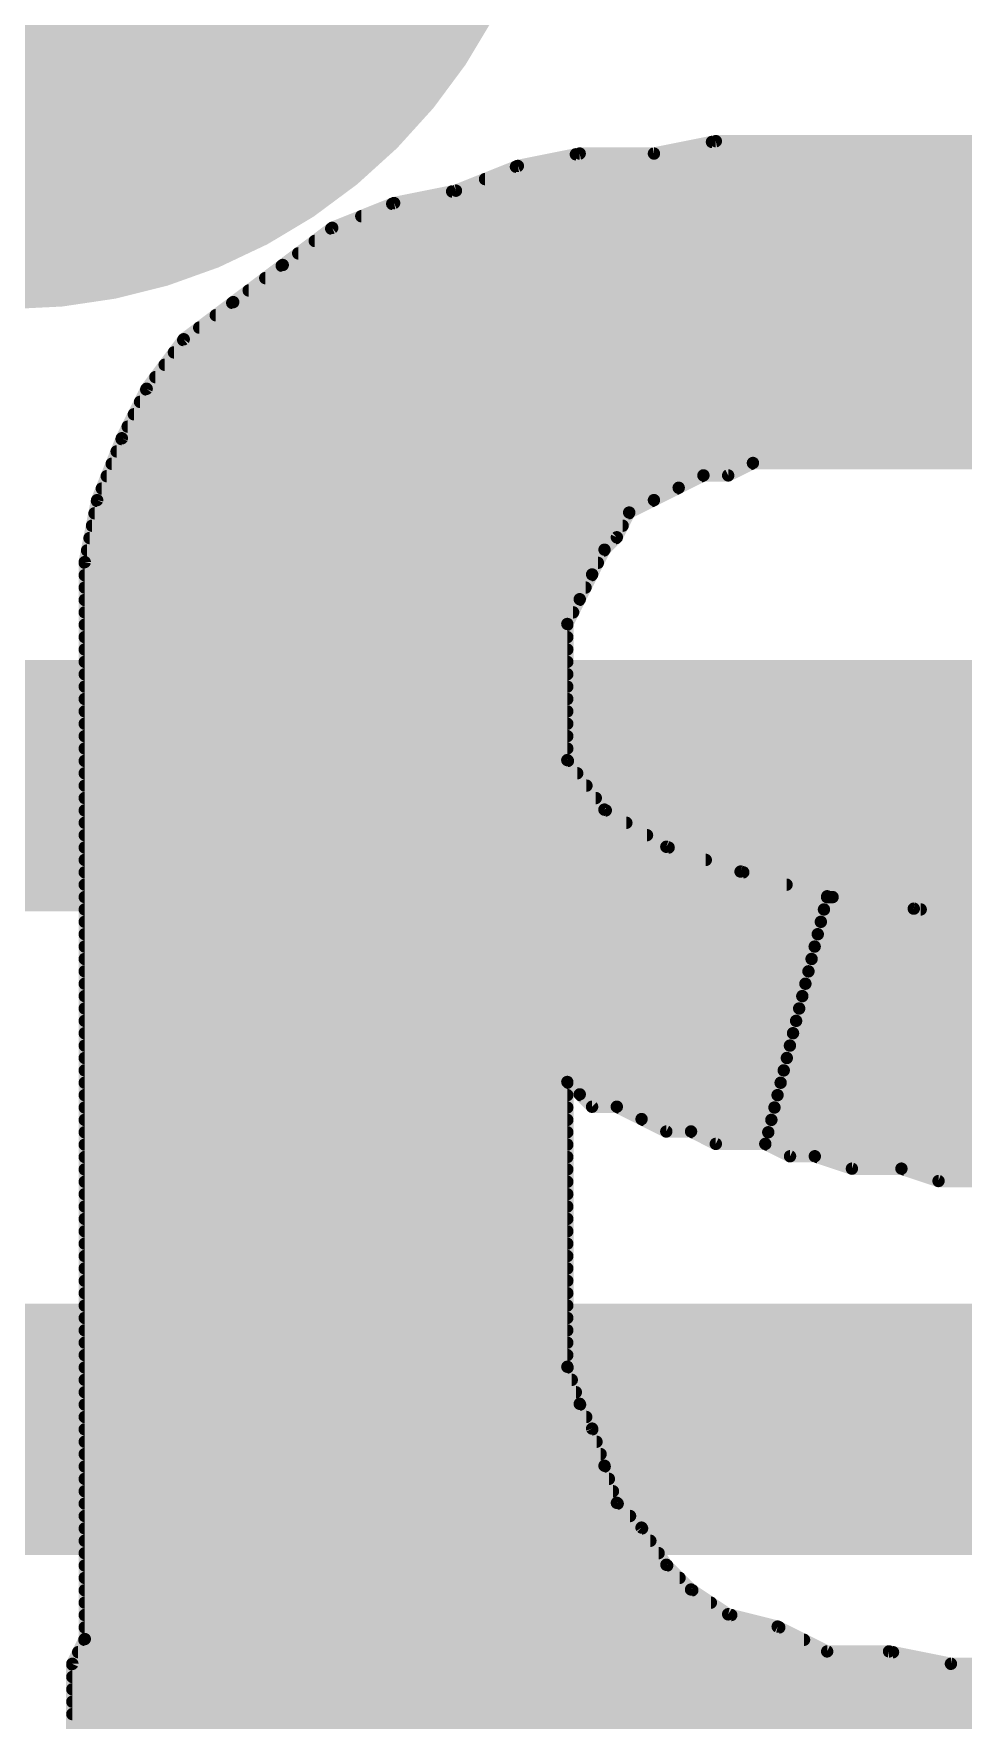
# Model space of a CAD drawing. Extents: x -0.1 to 23, y -0.1 to 23.
# Drawn here: x 14.467 to 15.218, y 9.925 to 11.287 of the extents above; entities that cross this region are included whole.
import ezdxf

# ---------------------------------------------------------------- set-up
doc = ezdxf.new("R2010")
doc.units = 0
for name, color, linetype in [('1', 12, 'CONTINUOUS'), ('16', 132, 'CONTINUOUS'), ('18', 110, 'CONTINUOUS'), ('22', 40, 'CONTINUOUS')]:
    doc.layers.add(name, color=color, linetype=linetype)

# ---------------------------------------------------------------- blocks, each defined once
blk = doc.blocks.new('ROUNDV')
at = {"const_width": 0.5}
blk.add_lwpolyline([(0, -0.25, 1), (0, 0.25, 1), (0, -0.25)], format="xyb", dxfattribs=at)

msp = doc.modelspace()

# ---------------------------------------------------------------- linework, layer by layer
at = {"layer": '1', "const_width": 0.2032}
msp.add_lwpolyline([(14.2716, 10.68), (15.736, 10.68)], dxfattribs=at)
at = {"layer": '16', "const_width": 0.2032}
msp.add_lwpolyline([(17.018, 10.16), (11.43, 10.16)], dxfattribs=at)
at = {"layer": '22', "const_width": 0.01}
for points in [[(15.0181, 11.2006), (14.9681, 11.1906)], [(15.015, 11.2), (15.2513, 11.2)], [(15.2481, 11.2006), (15.0181, 11.2006)], [(14.8581, 11.1806), (14.8081, 11.1606)], [(14.9081, 11.1906), (14.8581, 11.1806)], [(14.905, 11.19), (15.3019, 11.19)], [(14.9681, 11.1906), (14.9081, 11.1906)], [(14.8316, 11.17), (15.39, 11.17)], [(14.8566, 11.18), (15.36, 11.18)], [(14.8081, 11.1606), (14.7581, 11.1506)], [(14.805, 11.16), (15.4213, 11.16)], [(14.7581, 11.1506), (14.7081, 11.1306)], [(14.7316, 11.14), (15.4947, 11.14)], [(14.7566, 11.15), (15.4697, 11.15)], [(14.7081, 11.1306), (14.6681, 11.1006)], [(14.7073, 11.13), (15.5192, 11.13)], [(14.694, 11.12), (15.5358, 11.12)], [(14.6681, 11.1006), (14.6281, 11.0706)], [(14.6673, 11.1), (15.5692, 11.1)], [(14.6806, 11.11), (15.5525, 11.11)], [(14.654, 11.09), (15.5858, 11.09)], [(14.6406, 11.08), (15.6025, 11.08)], [(14.6281, 11.0706), (14.5881, 11.0406)], [(14.614, 11.06), (15.6323, 11.06)], [(14.6273, 11.07), (15.619, 11.07)], [(14.6006, 11.05), (15.6456, 11.05)], [(14.5881, 11.0406), (14.5581, 11.0006)], [(14.5877, 11.04), (15.6586, 11.04)], [(14.5727, 11.02), (15.6736, 11.02)], [(14.5802, 11.03), (15.6661, 11.03)], [(14.5652, 11.01), (15.6811, 11.01)], [(14.5581, 11.0006), (14.5381, 10.9606)], [(14.5528, 10.99), (15.6945, 10.99)], [(14.5578, 11), (15.6885, 11)], [(14.5478, 10.98), (15.7005, 10.98)], [(14.5428, 10.97), (15.7065, 10.97)], [(14.5381, 10.9606), (14.5181, 10.9106)], [(14.5339, 10.95), (15.7186, 10.95)], [(14.5379, 10.96), (15.7125, 10.96)], [(14.5299, 10.94), (15.0469, 10.94)], [(15.0281, 10.9306), (15.0481, 10.9406)], [(15.0481, 10.9406), (15.2281, 10.9406)], [(14.5259, 10.93), (15.0069, 10.93)], [(14.9881, 10.9206), (15.0081, 10.9306)], [(15.0081, 10.9306), (15.0281, 10.9306)], [(14.5181, 10.9106), (14.5081, 10.8606)], [(14.518, 10.91), (14.9669, 10.91)], [(14.5219, 10.92), (14.9869, 10.92)], [(14.9481, 10.9006), (14.9681, 10.9106)], [(14.9681, 10.9106), (14.9881, 10.9206)], [(14.516, 10.9), (14.9478, 10.9)], [(14.9381, 10.8806), (14.9481, 10.9006)], [(14.514, 10.89), (14.9428, 10.89)], [(14.51, 10.87), (14.9278, 10.87)], [(14.512, 10.88), (14.9375, 10.88)], [(14.9181, 10.8506), (14.9281, 10.8706)], [(14.9281, 10.8706), (14.9381, 10.8806)], [(14.5081, 10.8606), (14.5081, 9.9906)], [(14.5081, 10.86), (14.9228, 10.86)], [(14.5081, 10.85), (14.9178, 10.85)], [(14.5081, 10.84), (14.9128, 10.84)], [(14.9081, 10.8306), (14.9181, 10.8506)], [(14.5081, 10.83), (14.9078, 10.83)], [(14.8981, 10.8106), (14.9081, 10.8306)], [(14.5081, 10.82), (14.9028, 10.82)], [(14.5081, 10.81), (14.8981, 10.81)], [(14.5081, 10.8), (14.8981, 10.8)], [(14.8981, 10.7006), (14.8981, 10.8106)], [(14.5081, 10.79), (14.8981, 10.79)], [(14.5081, 10.78), (14.8981, 10.78)], [(14.5081, 10.77), (14.8981, 10.77)], [(14.5081, 10.76), (14.8981, 10.76)], [(14.5081, 10.75), (14.8981, 10.75)], [(14.5081, 10.74), (14.8981, 10.74)], [(14.5081, 10.73), (14.8981, 10.73)], [(14.5081, 10.72), (14.8981, 10.72)], [(14.5081, 10.71), (14.8981, 10.71)], [(14.5081, 10.7), (14.8986, 10.7)], [(14.5081, 10.69), (14.9061, 10.69)], [(14.9281, 10.6606), (14.8981, 10.7006)], [(14.5081, 10.68), (14.9136, 10.68)], [(14.5081, 10.67), (14.9211, 10.67)], [(14.5081, 10.66), (14.9292, 10.66)], [(14.5081, 10.65), (14.9458, 10.65)], [(14.9781, 10.6306), (14.9281, 10.6606)], [(14.5081, 10.64), (14.9625, 10.64)], [(14.5081, 10.63), (14.98, 10.63)], [(15.0381, 10.6106), (14.9781, 10.6306)], [(14.5081, 10.62), (15.01, 10.62)], [(14.5081, 10.61), (15.0403, 10.61)], [(15.1081, 10.5906), (15.0381, 10.6106)], [(14.5081, 10.6), (15.0753, 10.6)], [(14.5081, 10.59), (15.108, 10.59)], [(15.1081, 10.5906), (15.0581, 10.3906)], [(15.0581, 10.3906), (15.1081, 10.5906)], [(15.108, 10.59), (15.1125, 10.59)], [(15.1781, 10.5806), (15.1081, 10.5906)], [(14.5081, 10.58), (15.1055, 10.58)], [(14.5081, 10.57), (15.103, 10.57)], [(15.103, 10.57), (15.2738, 10.57)], [(15.1055, 10.58), (15.1837, 10.58)], [(15.2681, 10.5706), (15.1781, 10.5806)], [(14.5081, 10.56), (15.1005, 10.56)], [(15.1005, 10.56), (15.3579, 10.56)], [(14.5081, 10.55), (15.098, 10.55)], [(15.098, 10.55), (15.3541, 10.55)], [(14.5081, 10.54), (15.0955, 10.54)], [(14.5081, 10.53), (15.093, 10.53)], [(15.093, 10.53), (15.3465, 10.53)], [(15.0955, 10.54), (15.3503, 10.54)], [(14.5081, 10.52), (15.0905, 10.52)], [(15.0905, 10.52), (15.3426, 10.52)], [(14.5081, 10.51), (15.088, 10.51)], [(14.5081, 10.5), (15.0855, 10.5)], [(15.0855, 10.5), (15.335, 10.5)], [(15.088, 10.51), (15.3388, 10.51)], [(14.5081, 10.49), (15.083, 10.49)], [(15.083, 10.49), (15.3312, 10.49)], [(14.5081, 10.48), (15.0805, 10.48)], [(15.0805, 10.48), (15.3274, 10.48)], [(14.5081, 10.47), (15.078, 10.47)], [(14.5081, 10.46), (15.0755, 10.46)], [(15.0755, 10.46), (15.3198, 10.46)], [(15.078, 10.47), (15.3236, 10.47)], [(14.5081, 10.45), (15.073, 10.45)], [(15.073, 10.45), (15.316, 10.45)], [(14.5081, 10.44), (14.8981, 10.44)], [(14.8981, 10.2106), (14.8981, 10.4406)], [(14.8981, 10.4406), (14.9081, 10.4306)], [(14.8988, 10.44), (15.0705, 10.44)], [(15.0705, 10.44), (15.3122, 10.44)], [(14.5081, 10.43), (14.8981, 10.43)], [(14.5081, 10.42), (14.8981, 10.42)], [(14.9081, 10.4306), (14.9181, 10.4206)], [(14.9088, 10.43), (15.068, 10.43)], [(14.9181, 10.4206), (14.9381, 10.4206)], [(14.9381, 10.4206), (14.9581, 10.4106)], [(14.9394, 10.42), (15.0655, 10.42)], [(15.0655, 10.42), (15.3046, 10.42)], [(15.068, 10.43), (15.3084, 10.43)], [(14.5081, 10.41), (14.8981, 10.41)], [(14.9581, 10.4106), (14.9781, 10.4006)], [(14.9594, 10.41), (15.063, 10.41)], [(15.063, 10.41), (15.3007, 10.41)], [(14.5081, 10.4), (14.8981, 10.4)], [(14.9781, 10.4006), (14.9981, 10.4006)], [(14.9981, 10.4006), (15.0181, 10.3906)], [(14.9994, 10.4), (15.0605, 10.4)], [(15.0181, 10.3906), (15.0581, 10.3906)], [(15.0581, 10.3906), (15.0781, 10.3806)], [(15.0605, 10.4), (15.2969, 10.4)], [(14.5081, 10.39), (14.8981, 10.39)], [(14.5081, 10.38), (14.8981, 10.38)], [(15.0594, 10.39), (15.2931, 10.39)], [(15.0781, 10.3806), (15.0981, 10.3806)], [(15.0981, 10.3806), (15.1281, 10.3706)], [(15.1, 10.38), (15.2893, 10.38)], [(14.5081, 10.37), (14.8981, 10.37)], [(15.1281, 10.3706), (15.1681, 10.3706)], [(15.1681, 10.3706), (15.1981, 10.3606)], [(15.17, 10.37), (15.2855, 10.37)], [(14.5081, 10.36), (14.8981, 10.36)], [(14.5081, 10.35), (14.8981, 10.35)], [(15.1981, 10.3606), (15.2381, 10.3606)], [(14.5081, 10.34), (14.8981, 10.34)], [(14.5081, 10.33), (14.8981, 10.33)], [(14.5081, 10.32), (14.8981, 10.32)], [(14.5081, 10.31), (14.8981, 10.31)], [(14.5081, 10.3), (14.8981, 10.3)], [(14.5081, 10.29), (14.8981, 10.29)], [(14.5081, 10.28), (14.8981, 10.28)], [(14.5081, 10.27), (14.8981, 10.27)], [(14.5081, 10.26), (14.8981, 10.26)], [(14.5081, 10.25), (14.8981, 10.25)], [(14.5081, 10.24), (14.8981, 10.24)], [(14.5081, 10.23), (14.8981, 10.23)], [(14.5081, 10.22), (14.8981, 10.22)], [(14.5081, 10.21), (14.8983, 10.21)], [(14.5081, 10.2), (14.9017, 10.2)], [(14.9081, 10.1806), (14.8981, 10.2106)], [(14.5081, 10.19), (14.905, 10.19)], [(14.5081, 10.18), (14.9084, 10.18)], [(14.9181, 10.1606), (14.9081, 10.1806)], [(14.5081, 10.17), (14.9134, 10.17)], [(14.5081, 10.16), (14.9183, 10.16)], [(14.9281, 10.1306), (14.9181, 10.1606)], [(14.5081, 10.15), (14.9217, 10.15)], [(14.5081, 10.14), (14.925, 10.14)], [(14.5081, 10.13), (14.9283, 10.13)], [(14.5081, 10.12), (14.9317, 10.12)], [(14.9381, 10.1006), (14.9281, 10.1306)], [(14.5081, 10.11), (14.935, 10.11)], [(14.5081, 10.1), (14.9388, 10.1)], [(14.9581, 10.0806), (14.9381, 10.1006)], [(14.5081, 10.09), (14.9488, 10.09)], [(14.5081, 10.08), (14.9585, 10.08)], [(14.9781, 10.0506), (14.9581, 10.0806)], [(14.5081, 10.07), (14.9652, 10.07)], [(14.5081, 10.06), (14.9719, 10.06)], [(14.5081, 10.05), (14.9788, 10.05)], [(14.9981, 10.0306), (14.9781, 10.0506)], [(14.5081, 10.04), (14.9888, 10.04)], [(14.5081, 10.03), (14.9991, 10.03)], [(15.0281, 10.0106), (14.9981, 10.0306)], [(14.5081, 10.02), (15.0141, 10.02)], [(14.5081, 10.01), (15.0306, 10.01)], [(15.0681, 10.0006), (15.0281, 10.0106)], [(14.5081, 10), (15.0694, 10)], [(15.1081, 9.9806), (15.0681, 10.0006)], [(14.5081, 9.9906), (14.4981, 9.9706)], [(14.5078, 9.99), (15.0894, 9.99)], [(14.4981, 9.9706), (14.4981, 9.8806)], [(14.4981, 9.97), (15.804, 9.97)], [(14.5028, 9.98), (15.1613, 9.98)], [(15.1581, 9.9806), (15.1081, 9.9806)], [(15.2081, 9.9706), (15.1581, 9.9806)], [(15.2581, 9.9706), (15.2081, 9.9706)], [(14.4981, 9.96), (15.802, 9.96)], [(14.4981, 9.95), (15.8, 9.95)], [(14.4981, 9.94), (15.7977, 9.94)], [(14.4981, 9.93), (15.791, 9.93)], [(14.4981, 9.92), (15.7844, 9.92)]]:
    msp.add_lwpolyline(points, dxfattribs=at)
at = {"layer": '22', "const_width": 0.005}
for points in [[(15.015, 11.2025, 1), (15.015, 11.1975)], [(15.0181, 11.2031, 1), (15.0181, 11.1981)], [(15.0186, 11.1982, 1), (15.0176, 11.2031)], [(14.8576, 11.1831, 1), (14.8586, 11.1782)], [(14.8591, 11.1783, 1), (14.8572, 11.1829)], [(14.905, 11.1925, 1), (14.905, 11.1875)], [(14.9081, 11.1931, 1), (14.9081, 11.1881)], [(14.9086, 11.1882, 1), (14.9076, 11.1931)], [(14.9676, 11.1931, 1), (14.9686, 11.1882)], [(14.9681, 11.1881, 1), (14.9681, 11.1931)], [(14.8316, 11.1725, 1), (14.8316, 11.1675)], [(14.8566, 11.1825, 1), (14.8566, 11.1775)], [(14.805, 11.1625, 1), (14.805, 11.1575)], [(14.8072, 11.1629, 1), (14.8091, 11.1583)], [(14.8086, 11.1582, 1), (14.8076, 11.1631)], [(14.7316, 11.1425, 1), (14.7316, 11.1375)], [(14.7566, 11.1525, 1), (14.7566, 11.1475)], [(14.7576, 11.1531, 1), (14.7586, 11.1482)], [(14.7591, 11.1483, 1), (14.7572, 11.1529)], [(14.7073, 11.1325, 1), (14.7073, 11.1275)], [(14.7072, 11.1329, 1), (14.7091, 11.1283)], [(14.7096, 11.1286, 1), (14.7066, 11.1326)], [(14.694, 11.1225, 1), (14.694, 11.1175)], [(14.6673, 11.1025, 1), (14.6673, 11.0975)], [(14.6666, 11.1026, 1), (14.6696, 11.0986)], [(14.6696, 11.0986, 1), (14.6666, 11.1026)], [(14.6806, 11.1125, 1), (14.6806, 11.1075)], [(14.654, 11.0925, 1), (14.654, 11.0875)], [(14.6406, 11.0825, 1), (14.6406, 11.0775)], [(14.614, 11.0625, 1), (14.614, 11.0575)], [(14.6273, 11.0725, 1), (14.6273, 11.0675)], [(14.6266, 11.0726, 1), (14.6296, 11.0686)], [(14.6296, 11.0686, 1), (14.6266, 11.0726)], [(14.6006, 11.0525, 1), (14.6006, 11.0475)], [(14.5877, 11.0425, 1), (14.5877, 11.0375)], [(14.5866, 11.0426, 1), (14.5896, 11.0386)], [(14.5901, 11.0391, 1), (14.5861, 11.0421)], [(14.5727, 11.0225, 1), (14.5727, 11.0175)], [(14.5802, 11.0325, 1), (14.5802, 11.0275)], [(14.5652, 11.0125, 1), (14.5652, 11.0075)], [(14.5528, 10.9925, 1), (14.5528, 10.9875)], [(14.5578, 11.0025, 1), (14.5578, 10.9975)], [(14.5561, 11.0021, 1), (14.5601, 10.9991)], [(14.5604, 10.9995, 1), (14.5559, 11.0017)], [(14.5478, 10.9825, 1), (14.5478, 10.9775)], [(14.5428, 10.9725, 1), (14.5428, 10.9675)], [(14.5339, 10.9525, 1), (14.5339, 10.9475)], [(14.5379, 10.9625, 1), (14.5379, 10.9575)], [(14.5359, 10.9617, 1), (14.5404, 10.9595)], [(14.5404, 10.9597, 1), (14.5358, 10.9616)], [(14.5299, 10.9425, 1), (14.5299, 10.9375)], [(15.0481, 10.9431, 1), (15.0481, 10.9381)], [(15.0469, 10.9375, 1), (15.0469, 10.9425)], [(15.0492, 10.9384, 1), (15.047, 10.9429)], [(14.5259, 10.9325, 1), (14.5259, 10.9275)], [(15.0081, 10.9331, 1), (15.0081, 10.9281)], [(15.0069, 10.9275, 1), (15.0069, 10.9325)], [(15.0092, 10.9284, 1), (15.007, 10.9329)], [(15.027, 10.9329, 1), (15.0292, 10.9284)], [(15.0281, 10.9281, 1), (15.0281, 10.9331)], [(14.518, 10.9125, 1), (14.518, 10.9075)], [(14.5158, 10.9116, 1), (14.5204, 10.9097)], [(14.5206, 10.9101, 1), (14.5157, 10.9111)], [(14.5219, 10.9225, 1), (14.5219, 10.9175)], [(14.967, 10.9129, 1), (14.9692, 10.9084)], [(14.9669, 10.9075, 1), (14.9669, 10.9125)], [(14.9692, 10.9084, 1), (14.967, 10.9129)], [(14.987, 10.9229, 1), (14.9892, 10.9184)], [(14.9869, 10.9175, 1), (14.9869, 10.9225)], [(14.9892, 10.9184, 1), (14.987, 10.9229)], [(14.516, 10.9025, 1), (14.516, 10.8975)], [(14.947, 10.9029, 1), (14.9492, 10.8984)], [(14.9504, 10.8995, 1), (14.9459, 10.9017)], [(14.9478, 10.8975, 1), (14.9478, 10.9025)], [(14.514, 10.8925, 1), (14.514, 10.8875)], [(14.9428, 10.8875, 1), (14.9428, 10.8925)], [(14.51, 10.8725, 1), (14.51, 10.8675)], [(14.512, 10.8825, 1), (14.512, 10.8775)], [(14.9264, 10.8724, 1), (14.9299, 10.8689)], [(14.9304, 10.8695, 1), (14.9259, 10.8717)], [(14.9278, 10.8675, 1), (14.9278, 10.8725)], [(14.9359, 10.8817, 1), (14.9404, 10.8795)], [(14.9399, 10.8789, 1), (14.9364, 10.8824)], [(14.9375, 10.8775, 1), (14.9375, 10.8825)], [(14.5106, 10.8606, 1), (14.5056, 10.8606)], [(14.5081, 10.8625, 1), (14.5081, 10.8575)], [(14.5057, 10.8611, 1), (14.5106, 10.8601)], [(14.9228, 10.8575, 1), (14.9228, 10.8625)], [(14.5081, 10.8525, 1), (14.5081, 10.8475)], [(14.5081, 10.8425, 1), (14.5081, 10.8375)], [(14.9128, 10.8375, 1), (14.9128, 10.8425)], [(14.9159, 10.8517, 1), (14.9204, 10.8495)], [(14.9204, 10.8495, 1), (14.9159, 10.8517)], [(14.9178, 10.8475, 1), (14.9178, 10.8525)], [(14.5081, 10.8325, 1), (14.5081, 10.8275)], [(14.9059, 10.8317, 1), (14.9104, 10.8295)], [(14.9104, 10.8295, 1), (14.9059, 10.8317)], [(14.9078, 10.8275, 1), (14.9078, 10.8325)], [(14.5081, 10.8225, 1), (14.5081, 10.8175)], [(14.9028, 10.8175, 1), (14.9028, 10.8225)], [(14.5081, 10.8125, 1), (14.5081, 10.8075)], [(14.5081, 10.8025, 1), (14.5081, 10.7975)], [(14.9006, 10.8106, 1), (14.8956, 10.8106)], [(14.8959, 10.8117, 1), (14.9004, 10.8095)], [(14.8981, 10.8075, 1), (14.8981, 10.8125)], [(14.8981, 10.7975, 1), (14.8981, 10.8025)], [(14.5081, 10.7925, 1), (14.5081, 10.7875)], [(14.8981, 10.7875, 1), (14.8981, 10.7925)], [(14.5081, 10.7825, 1), (14.5081, 10.7775)], [(14.8981, 10.7775, 1), (14.8981, 10.7825)], [(14.5081, 10.7725, 1), (14.5081, 10.7675)], [(14.5081, 10.7625, 1), (14.5081, 10.7575)], [(14.8981, 10.7675, 1), (14.8981, 10.7725)], [(14.8981, 10.7575, 1), (14.8981, 10.7625)], [(14.5081, 10.7525, 1), (14.5081, 10.7475)], [(14.8981, 10.7475, 1), (14.8981, 10.7525)], [(14.5081, 10.7425, 1), (14.5081, 10.7375)], [(14.8981, 10.7375, 1), (14.8981, 10.7425)], [(14.5081, 10.7325, 1), (14.5081, 10.7275)], [(14.5081, 10.7225, 1), (14.5081, 10.7175)], [(14.8981, 10.7275, 1), (14.8981, 10.7325)], [(14.8981, 10.7175, 1), (14.8981, 10.7225)], [(14.5081, 10.7125, 1), (14.5081, 10.7075)], [(14.8981, 10.7075, 1), (14.8981, 10.7125)], [(14.5081, 10.7025, 1), (14.5081, 10.6975)], [(14.5081, 10.6925, 1), (14.5081, 10.6875)], [(14.9001, 10.7021, 1), (14.8961, 10.6991)], [(14.8956, 10.7006, 1), (14.9006, 10.7006)], [(14.8986, 10.6975, 1), (14.8986, 10.7025)], [(14.9061, 10.6875, 1), (14.9061, 10.6925)], [(14.5081, 10.6825, 1), (14.5081, 10.6775)], [(14.9136, 10.6775, 1), (14.9136, 10.6825)], [(14.5081, 10.6725, 1), (14.5081, 10.6675)], [(14.9211, 10.6675, 1), (14.9211, 10.6725)], [(14.5081, 10.6625, 1), (14.5081, 10.6575)], [(14.5081, 10.6525, 1), (14.5081, 10.6475)], [(14.9294, 10.6628, 1), (14.9268, 10.6585)], [(14.9261, 10.6591, 1), (14.9301, 10.6621)], [(14.9292, 10.6575, 1), (14.9292, 10.6625)], [(14.9458, 10.6475, 1), (14.9458, 10.6525)], [(14.5081, 10.6425, 1), (14.5081, 10.6375)], [(14.9625, 10.6375, 1), (14.9625, 10.6425)], [(14.5081, 10.6325, 1), (14.5081, 10.6275)], [(14.9789, 10.633, 1), (14.9773, 10.6283)], [(14.9768, 10.6285, 1), (14.9794, 10.6328)], [(14.98, 10.6275, 1), (14.98, 10.6325)], [(14.5081, 10.6225, 1), (14.5081, 10.6175)], [(14.5081, 10.6125, 1), (14.5081, 10.6075)], [(15.01, 10.6175, 1), (15.01, 10.6225)], [(15.0388, 10.613, 1), (15.0374, 10.6082)], [(15.0373, 10.6083, 1), (15.0389, 10.613)], [(15.0403, 10.6075, 1), (15.0403, 10.6125)], [(14.5081, 10.6025, 1), (14.5081, 10.5975)], [(15.0753, 10.5975, 1), (15.0753, 10.6025)], [(14.5081, 10.5925, 1), (14.5081, 10.5875)], [(15.108, 10.5925, 1), (15.108, 10.5875)], [(15.1085, 10.5931, 1), (15.1078, 10.5882)], [(15.1106, 10.59, 1), (15.1057, 10.5912)], [(15.1106, 10.59, 1), (15.1057, 10.5912)], [(15.1074, 10.5882, 1), (15.1088, 10.593)], [(15.108, 10.5875, 1), (15.108, 10.5925)], [(15.1125, 10.5875, 1), (15.1125, 10.5925)], [(14.5081, 10.5825, 1), (14.5081, 10.5775)], [(14.5081, 10.5725, 1), (14.5081, 10.5675)], [(15.103, 10.5725, 1), (15.103, 10.5675)], [(15.1055, 10.5825, 1), (15.1055, 10.5775)], [(15.103, 10.5675, 1), (15.103, 10.5725)], [(15.1055, 10.5775, 1), (15.1055, 10.5825)], [(15.1784, 10.5831, 1), (15.1778, 10.5781)], [(15.1778, 10.5782, 1), (15.1785, 10.5831)], [(15.1837, 10.5775, 1), (15.1837, 10.5825)], [(14.5081, 10.5625, 1), (14.5081, 10.5575)], [(15.1005, 10.5625, 1), (15.1005, 10.5575)], [(15.1005, 10.5575, 1), (15.1005, 10.5625)], [(14.5081, 10.5525, 1), (14.5081, 10.5475)], [(15.098, 10.5525, 1), (15.098, 10.5475)], [(15.098, 10.5475, 1), (15.098, 10.5525)], [(14.5081, 10.5425, 1), (14.5081, 10.5375)], [(14.5081, 10.5325, 1), (14.5081, 10.5275)], [(15.093, 10.5325, 1), (15.093, 10.5275)], [(15.0955, 10.5425, 1), (15.0955, 10.5375)], [(15.093, 10.5275, 1), (15.093, 10.5325)], [(15.0955, 10.5375, 1), (15.0955, 10.5425)], [(14.5081, 10.5225, 1), (14.5081, 10.5175)], [(15.0905, 10.5225, 1), (15.0905, 10.5175)], [(15.0905, 10.5175, 1), (15.0905, 10.5225)], [(14.5081, 10.5125, 1), (14.5081, 10.5075)], [(14.5081, 10.5025, 1), (14.5081, 10.4975)], [(15.0855, 10.5025, 1), (15.0855, 10.4975)], [(15.088, 10.5125, 1), (15.088, 10.5075)], [(15.0855, 10.4975, 1), (15.0855, 10.5025)], [(15.088, 10.5075, 1), (15.088, 10.5125)], [(14.5081, 10.4925, 1), (14.5081, 10.4875)], [(15.083, 10.4925, 1), (15.083, 10.4875)], [(15.083, 10.4875, 1), (15.083, 10.4925)], [(14.5081, 10.4825, 1), (14.5081, 10.4775)], [(15.0805, 10.4825, 1), (15.0805, 10.4775)], [(15.0805, 10.4775, 1), (15.0805, 10.4825)], [(14.5081, 10.4725, 1), (14.5081, 10.4675)], [(14.5081, 10.4625, 1), (14.5081, 10.4575)], [(15.0755, 10.4625, 1), (15.0755, 10.4575)], [(15.078, 10.4725, 1), (15.078, 10.4675)], [(15.0755, 10.4575, 1), (15.0755, 10.4625)], [(15.078, 10.4675, 1), (15.078, 10.4725)], [(14.5081, 10.4525, 1), (14.5081, 10.4475)], [(15.073, 10.4525, 1), (15.073, 10.4475)], [(15.073, 10.4475, 1), (15.073, 10.4525)], [(14.5081, 10.4425, 1), (14.5081, 10.4375)], [(14.9006, 10.4406, 1), (14.8956, 10.4406)], [(14.8999, 10.4424, 1), (14.8964, 10.4389)], [(14.8988, 10.4425, 1), (14.8988, 10.4375)], [(14.8981, 10.4375, 1), (14.8981, 10.4425)], [(15.0705, 10.4425, 1), (15.0705, 10.4375)], [(15.0705, 10.4375, 1), (15.0705, 10.4425)], [(14.5081, 10.4325, 1), (14.5081, 10.4275)], [(14.5081, 10.4225, 1), (14.5081, 10.4175)], [(14.8981, 10.4275, 1), (14.8981, 10.4325)], [(14.8981, 10.4175, 1), (14.8981, 10.4225)], [(14.9099, 10.4324, 1), (14.9064, 10.4289)], [(14.9088, 10.4325, 1), (14.9088, 10.4275)], [(14.9064, 10.4289, 1), (14.9099, 10.4324)], [(14.9181, 10.4231, 1), (14.9181, 10.4181)], [(14.9164, 10.4189, 1), (14.9199, 10.4224)], [(14.9392, 10.4229, 1), (14.937, 10.4184)], [(14.9394, 10.4225, 1), (14.9394, 10.4175)], [(14.9381, 10.4181, 1), (14.9381, 10.4231)], [(15.0655, 10.4225, 1), (15.0655, 10.4175)], [(15.068, 10.4325, 1), (15.068, 10.4275)], [(15.0655, 10.4175, 1), (15.0655, 10.4225)], [(15.068, 10.4275, 1), (15.068, 10.4325)], [(14.5081, 10.4125, 1), (14.5081, 10.4075)], [(14.8981, 10.4075, 1), (14.8981, 10.4125)], [(14.9592, 10.4129, 1), (14.957, 10.4084)], [(14.9594, 10.4125, 1), (14.9594, 10.4075)], [(14.957, 10.4084, 1), (14.9592, 10.4129)], [(15.063, 10.4125, 1), (15.063, 10.4075)], [(15.063, 10.4075, 1), (15.063, 10.4125)], [(14.5081, 10.4025, 1), (14.5081, 10.3975)], [(14.8981, 10.3975, 1), (14.8981, 10.4025)], [(14.9781, 10.4031, 1), (14.9781, 10.3981)], [(14.977, 10.3984, 1), (14.9792, 10.4029)], [(14.9992, 10.4029, 1), (14.997, 10.3984)], [(14.9994, 10.4025, 1), (14.9994, 10.3975)], [(14.9981, 10.3981, 1), (14.9981, 10.4031)], [(15.0181, 10.3931, 1), (15.0181, 10.3881)], [(15.017, 10.3884, 1), (15.0192, 10.3929)], [(15.0592, 10.3929, 1), (15.057, 10.3884)], [(15.0605, 10.4025, 1), (15.0605, 10.3975)], [(15.0581, 10.3881, 1), (15.0581, 10.3931)], [(15.0605, 10.3975, 1), (15.0605, 10.4025)], [(14.5081, 10.3925, 1), (14.5081, 10.3875)], [(14.5081, 10.3825, 1), (14.5081, 10.3775)], [(14.8981, 10.3875, 1), (14.8981, 10.3925)], [(14.8981, 10.3775, 1), (14.8981, 10.3825)], [(15.0557, 10.3912, 1), (15.0606, 10.39)], [(15.0557, 10.3912, 1), (15.0606, 10.39)], [(15.0594, 10.3925, 1), (15.0594, 10.3875)], [(15.0781, 10.3831, 1), (15.0781, 10.3781)], [(15.077, 10.3784, 1), (15.0792, 10.3829)], [(15.0989, 10.383, 1), (15.0973, 10.3783)], [(15.1, 10.3825, 1), (15.1, 10.3775)], [(15.0981, 10.3781, 1), (15.0981, 10.3831)], [(14.5081, 10.3725, 1), (14.5081, 10.3675)], [(14.8981, 10.3675, 1), (14.8981, 10.3725)], [(15.1281, 10.3731, 1), (15.1281, 10.3681)], [(15.1273, 10.3683, 1), (15.1289, 10.373)], [(15.1689, 10.373, 1), (15.1673, 10.3683)], [(15.17, 10.3725, 1), (15.17, 10.3675)], [(15.1681, 10.3681, 1), (15.1681, 10.3731)], [(14.5081, 10.3625, 1), (14.5081, 10.3575)], [(14.5081, 10.3525, 1), (14.5081, 10.3475)], [(14.8981, 10.3575, 1), (14.8981, 10.3625)], [(14.8981, 10.3475, 1), (14.8981, 10.3525)], [(15.1981, 10.3631, 1), (15.1981, 10.3581)], [(15.1973, 10.3583, 1), (15.1989, 10.363)], [(14.5081, 10.3425, 1), (14.5081, 10.3375)], [(14.8981, 10.3375, 1), (14.8981, 10.3425)], [(14.5081, 10.3325, 1), (14.5081, 10.3275)], [(14.8981, 10.3275, 1), (14.8981, 10.3325)], [(14.5081, 10.3225, 1), (14.5081, 10.3175)], [(14.5081, 10.3125, 1), (14.5081, 10.3075)], [(14.8981, 10.3175, 1), (14.8981, 10.3225)], [(14.8981, 10.3075, 1), (14.8981, 10.3125)], [(14.5081, 10.3025, 1), (14.5081, 10.2975)], [(14.8981, 10.2975, 1), (14.8981, 10.3025)], [(14.5081, 10.2925, 1), (14.5081, 10.2875)], [(14.8981, 10.2875, 1), (14.8981, 10.2925)], [(14.5081, 10.2825, 1), (14.5081, 10.2775)], [(14.5081, 10.2725, 1), (14.5081, 10.2675)], [(14.8981, 10.2775, 1), (14.8981, 10.2825)], [(14.8981, 10.2675, 1), (14.8981, 10.2725)], [(14.5081, 10.2625, 1), (14.5081, 10.2575)], [(14.8981, 10.2575, 1), (14.8981, 10.2625)], [(14.5081, 10.2525, 1), (14.5081, 10.2475)], [(14.8981, 10.2475, 1), (14.8981, 10.2525)], [(14.5081, 10.2425, 1), (14.5081, 10.2375)], [(14.5081, 10.2325, 1), (14.5081, 10.2275)], [(14.8981, 10.2375, 1), (14.8981, 10.2425)], [(14.8981, 10.2275, 1), (14.8981, 10.2325)], [(14.5081, 10.2225, 1), (14.5081, 10.2175)], [(14.8981, 10.2175, 1), (14.8981, 10.2225)], [(14.5081, 10.2125, 1), (14.5081, 10.2075)], [(14.5081, 10.2025, 1), (14.5081, 10.1975)], [(14.8956, 10.2106, 1), (14.9006, 10.2106)], [(14.9005, 10.2114, 1), (14.8958, 10.2098)], [(14.8983, 10.2075, 1), (14.8983, 10.2125)], [(14.9017, 10.1975, 1), (14.9017, 10.2025)], [(14.5081, 10.1925, 1), (14.5081, 10.1875)], [(14.905, 10.1875, 1), (14.905, 10.1925)], [(14.5081, 10.1825, 1), (14.5081, 10.1775)], [(14.9104, 10.1817, 1), (14.9059, 10.1795)], [(14.9058, 10.1798, 1), (14.9105, 10.1814)], [(14.9084, 10.1775, 1), (14.9084, 10.1825)], [(14.5081, 10.1725, 1), (14.5081, 10.1675)], [(14.5081, 10.1625, 1), (14.5081, 10.1575)], [(14.9134, 10.1675, 1), (14.9134, 10.1725)], [(14.9205, 10.1614, 1), (14.9158, 10.1598)], [(14.9159, 10.1595, 1), (14.9204, 10.1617)], [(14.9183, 10.1575, 1), (14.9183, 10.1625)], [(14.5081, 10.1525, 1), (14.5081, 10.1475)], [(14.9217, 10.1475, 1), (14.9217, 10.1525)], [(14.5081, 10.1425, 1), (14.5081, 10.1375)], [(14.925, 10.1375, 1), (14.925, 10.1425)], [(14.5081, 10.1325, 1), (14.5081, 10.1275)], [(14.5081, 10.1225, 1), (14.5081, 10.1175)], [(14.9305, 10.1314, 1), (14.9258, 10.1298)], [(14.9258, 10.1298, 1), (14.9305, 10.1314)], [(14.9283, 10.1275, 1), (14.9283, 10.1325)], [(14.9317, 10.1175, 1), (14.9317, 10.1225)], [(14.5081, 10.1125, 1), (14.5081, 10.1075)], [(14.935, 10.1075, 1), (14.935, 10.1125)], [(14.5081, 10.1025, 1), (14.5081, 10.0975)], [(14.9399, 10.1024, 1), (14.9364, 10.0989)], [(14.9358, 10.0998, 1), (14.9405, 10.1014)], [(14.9388, 10.0975, 1), (14.9388, 10.1025)], [(14.5081, 10.0925, 1), (14.5081, 10.0875)], [(14.5081, 10.0825, 1), (14.5081, 10.0775)], [(14.9488, 10.0875, 1), (14.9488, 10.0925)], [(14.9602, 10.082, 1), (14.956, 10.0792)], [(14.9564, 10.0789, 1), (14.9599, 10.0824)], [(14.9585, 10.0775, 1), (14.9585, 10.0825)], [(14.5081, 10.0725, 1), (14.5081, 10.0675)], [(14.9652, 10.0675, 1), (14.9652, 10.0725)], [(14.5081, 10.0625, 1), (14.5081, 10.0575)], [(14.5081, 10.0525, 1), (14.5081, 10.0475)], [(14.9719, 10.0575, 1), (14.9719, 10.0625)], [(14.9799, 10.0524, 1), (14.9764, 10.0489)], [(14.9788, 10.0475, 1), (14.9788, 10.0525)], [(14.5081, 10.0425, 1), (14.5081, 10.0375)], [(14.976, 10.0492, 1), (14.9802, 10.052)], [(14.9888, 10.0375, 1), (14.9888, 10.0425)], [(14.5081, 10.0325, 1), (14.5081, 10.0275)], [(14.9995, 10.0327, 1), (14.9967, 10.0285)], [(14.9964, 10.0289, 1), (14.9999, 10.0324)], [(14.9991, 10.0275, 1), (14.9991, 10.0325)], [(14.5081, 10.0225, 1), (14.5081, 10.0175)], [(14.5081, 10.0125, 1), (14.5081, 10.0075)], [(15.0141, 10.0175, 1), (15.0141, 10.0225)], [(15.0287, 10.0131, 1), (15.0275, 10.0082)], [(15.0267, 10.0085, 1), (15.0295, 10.0127)], [(15.0306, 10.0075, 1), (15.0306, 10.0125)], [(14.5081, 10.0025, 1), (14.5081, 9.9975)], [(15.0692, 10.0029, 1), (15.067, 9.9984)], [(15.0675, 9.9982, 1), (15.0687, 10.0031)], [(15.0694, 9.9975, 1), (15.0694, 10.0025)], [(14.5078, 9.9925, 1), (14.5078, 9.9875)], [(14.5056, 9.9906, 1), (14.5106, 9.9906)], [(14.5104, 9.9895, 1), (14.5059, 9.9917)], [(15.0894, 9.9875, 1), (15.0894, 9.9925)], [(14.5006, 9.9706, 1), (14.4956, 9.9706)], [(14.4981, 9.9725, 1), (14.4981, 9.9675)], [(14.4959, 9.9717, 1), (14.5004, 9.9695)], [(14.5028, 9.9825, 1), (14.5028, 9.9775)], [(15.1081, 9.9831, 1), (15.1081, 9.9781)], [(15.107, 9.9784, 1), (15.1092, 9.9829)], [(15.1586, 9.9831, 1), (15.1576, 9.9782)], [(15.1581, 9.9781, 1), (15.1581, 9.9831)], [(15.1613, 9.9775, 1), (15.1613, 9.9825)], [(15.2081, 9.9731, 1), (15.2081, 9.9681)], [(15.2076, 9.9682, 1), (15.2086, 9.9731)], [(14.4981, 9.9625, 1), (14.4981, 9.9575)], [(14.4981, 9.9525, 1), (14.4981, 9.9475)], [(14.4981, 9.9425, 1), (14.4981, 9.9375)], [(14.4981, 9.9325, 1), (14.4981, 9.9275)]]:
    msp.add_lwpolyline(points, format="xyb", dxfattribs=at)

# ---------------------------------------------------------------- block references
at = {"layer": '18', "xscale": 0.889, "yscale": 0.889}
msp.add_blockref('ROUNDV', (14.4463, 11.5094), dxfattribs=at)
msp.add_blockref('ROUNDV', (14.4463, 11.5094), dxfattribs=at)

doc.saveas('drawing.dxf')
